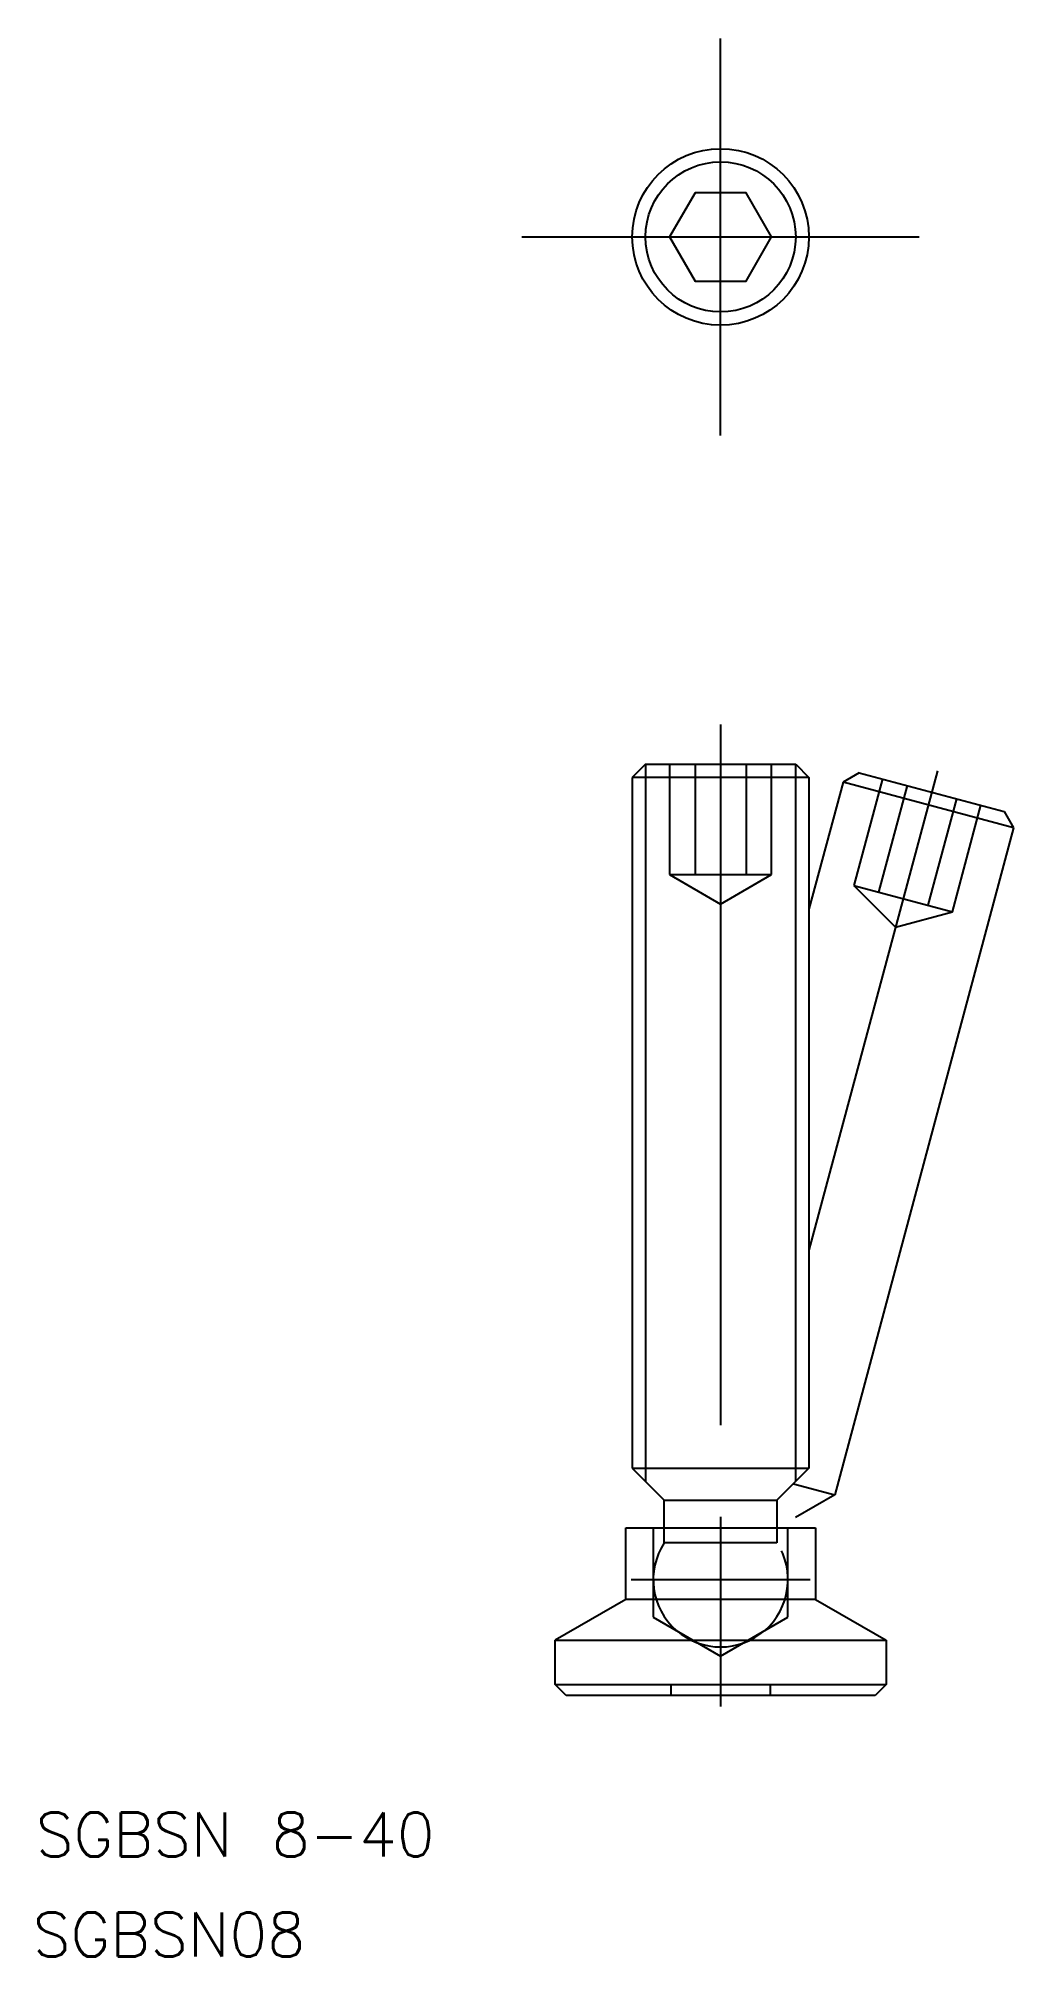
# Model space of a CAD drawing. Extents: x 25.5 to 69.7, y 49.9 to 136.9.
import ezdxf
from ezdxf.enums import TextEntityAlignment as Align

# ---------------------------------------------------------------- set-up
doc = ezdxf.new("R2010")
doc.units = 0
for name, pattern in [('CENTER', [50.8, 31.75, -6.35, 6.35, -6.35]), ('DASHED', [19.05, 12.7, -6.35]), ('PHANTOM', [63.5, 31.75, -6.35, 6.35, -6.35, 6.35, -6.35])]:
    doc.linetypes.add(name, pattern=pattern)
doc.layers.get('0').update_dxf_attribs({"linetype": 'CONTINUOUS'})
doc.layers.add('CENTER', color=1, linetype='CENTER')
doc.styles.get("Standard").update_dxf_attribs({"font": 'txt.shx'})

msp = doc.modelspace()

# ---------------------------------------------------------------- linework, layer by layer
at = {"color": 7, "linetype": 'CONTINUOUS'}
for p, q in [((53.038, 103.95), (52.438, 103.35)), ((53.038, 103.95), (59.838, 103.95)), ((59.838, 103.95), (60.438, 103.35)), ((52.438, 103.35), (52.438, 72.05)), ((60.438, 103.35), (52.438, 103.35)), ((60.438, 103.35), (60.438, 72.05)), ((52.438, 72.05), (60.438, 72.05)), ((52.438, 72.05), (53.888, 70.6)), ((60.438, 72.05), (58.988, 70.6)), ((53.888, 70.6), (58.988, 70.6)), ((53.888, 69.35), (53.888, 70.6)), ((58.988, 70.6), (58.988, 69.35)), ((52.138, 66.098), (52.138, 69.35)), ((52.138, 69.35), (60.738, 69.35)), ((60.738, 69.35), (60.738, 66.098)), ((52.138, 66.098), (48.938, 64.25)), ((60.738, 66.098), (52.138, 66.098)), ((60.738, 66.098), (63.938, 64.25)), ((48.938, 64.25), (63.938, 64.25)), ((48.938, 62.25), (48.938, 64.25)), ((63.938, 64.25), (63.938, 62.25)), ((48.938, 62.25), (63.938, 62.25)), ((49.438, 61.75), (48.938, 62.25)), ((63.438, 61.75), (49.438, 61.75)), ((63.938, 62.25), (63.438, 61.75))]:
    msp.add_line(p, q, dxfattribs=at)
at = {"color": 3}
for p, q in [((53.038, 103.95), (53.038, 71.45)), ((59.838, 71.45), (59.838, 103.95))]:
    msp.add_line(p, q, dxfattribs=at)
at = {"color": 3, "linetype": 'DASHED'}
for p, q in [((54.129, 103.95), (54.129, 98.95)), ((55.284, 103.95), (55.284, 98.95)), ((57.593, 103.95), (57.593, 98.95)), ((58.748, 98.95), (58.748, 103.95)), ((54.129, 98.95), (58.748, 98.95)), ((54.129, 98.95), (56.438, 97.617)), ((56.438, 97.617), (58.748, 98.95)), ((53.388, 69.35), (53.388, 65.298)), ((53.888, 68.673), (53.888, 69.35)), ((58.988, 69.35), (58.988, 68.673)), ((59.488, 65.298), (59.488, 69.35)), ((58.988, 68.673), (53.888, 68.673)), ((53.388, 65.298), (56.438, 63.537)), ((56.438, 63.537), (59.488, 65.298)), ((54.188, 62.25), (54.188, 61.75)), ((58.688, 62.25), (58.688, 61.75))]:
    msp.add_line(p, q, dxfattribs=at)
at = {"color": 3, "linetype": 'PHANTOM'}
for p, q in [((62.718, 103.571), (61.983, 103.147)), ((62.718, 103.571), (69.286, 101.811)), ((61.983, 103.147), (60.438, 97.383)), ((69.71, 101.076), (61.983, 103.147)), ((63.771, 103.289), (62.477, 98.459)), ((64.886, 102.99), (63.592, 98.16)), ((67.117, 102.392), (65.823, 97.562)), ((66.938, 97.264), (68.232, 102.093)), ((69.286, 101.811), (69.71, 101.076)), ((69.71, 101.076), (61.609, 70.843)), ((62.477, 98.459), (66.938, 97.264)), ((62.477, 98.459), (64.363, 96.573)), ((64.363, 96.573), (66.938, 97.264)), ((59.734, 71.345), (61.609, 70.843)), ((61.609, 70.843), (59.833, 69.817))]:
    msp.add_line(p, q, dxfattribs=at)
for p, q in [((59.838, 87.7), (59.838, 87.7)), ((59.838, 79.575), (59.838, 79.575))]:
    msp.add_line(p, q)
at = {"color": 7, "linetype": 'CONTINUOUS'}
msp.add_lwpolyline([(55.284, 129.852), (54.129, 127.852), (55.284, 125.852), (57.593, 125.852), (58.748, 127.852), (57.593, 129.852)], close=True, dxfattribs=at)
msp.add_circle((56.438, 127.852), 4, dxfattribs=at)
at = {"color": 3, "linetype": 'CONTINUOUS'}
msp.add_circle((56.438, 127.852), 3.4, dxfattribs=at)
at = {"color": 3, "linetype": 'DASHED'}
msp.add_arc((56.438, 67), 3.05, 146.72696, 33.27304, dxfattribs=at)
at = {"layer": 'CENTER', "color": 1, "linetype": 'CENTER'}
for p, q in [((56.438, 118.852), (56.438, 136.852)), ((47.438, 127.852), (65.438, 127.852)), ((56.438, 105.75), (56.438, 63.75)), ((66.261, 103.657), (60.438, 81.928)), ((52.388, 67), (60.488, 67))]:
    msp.add_line(p, q, dxfattribs=at)
at = {"layer": 'CENTER'}
msp.add_line((56.438, 69.85), (56.438, 61.25), dxfattribs=at)

# ---------------------------------------------------------------- texts
at = {"color": 7, "linetype": 'CONTINUOUS'}
for s, p in [('SGBSN 8-40', (34.449, 53.85)), ('SGBSN08', (31.449, 49.314))]:
    msp.add_text(s, height=2, dxfattribs=at).set_placement(p, align=Align.BOTTOM_CENTER)

doc.saveas('drawing.dxf')
